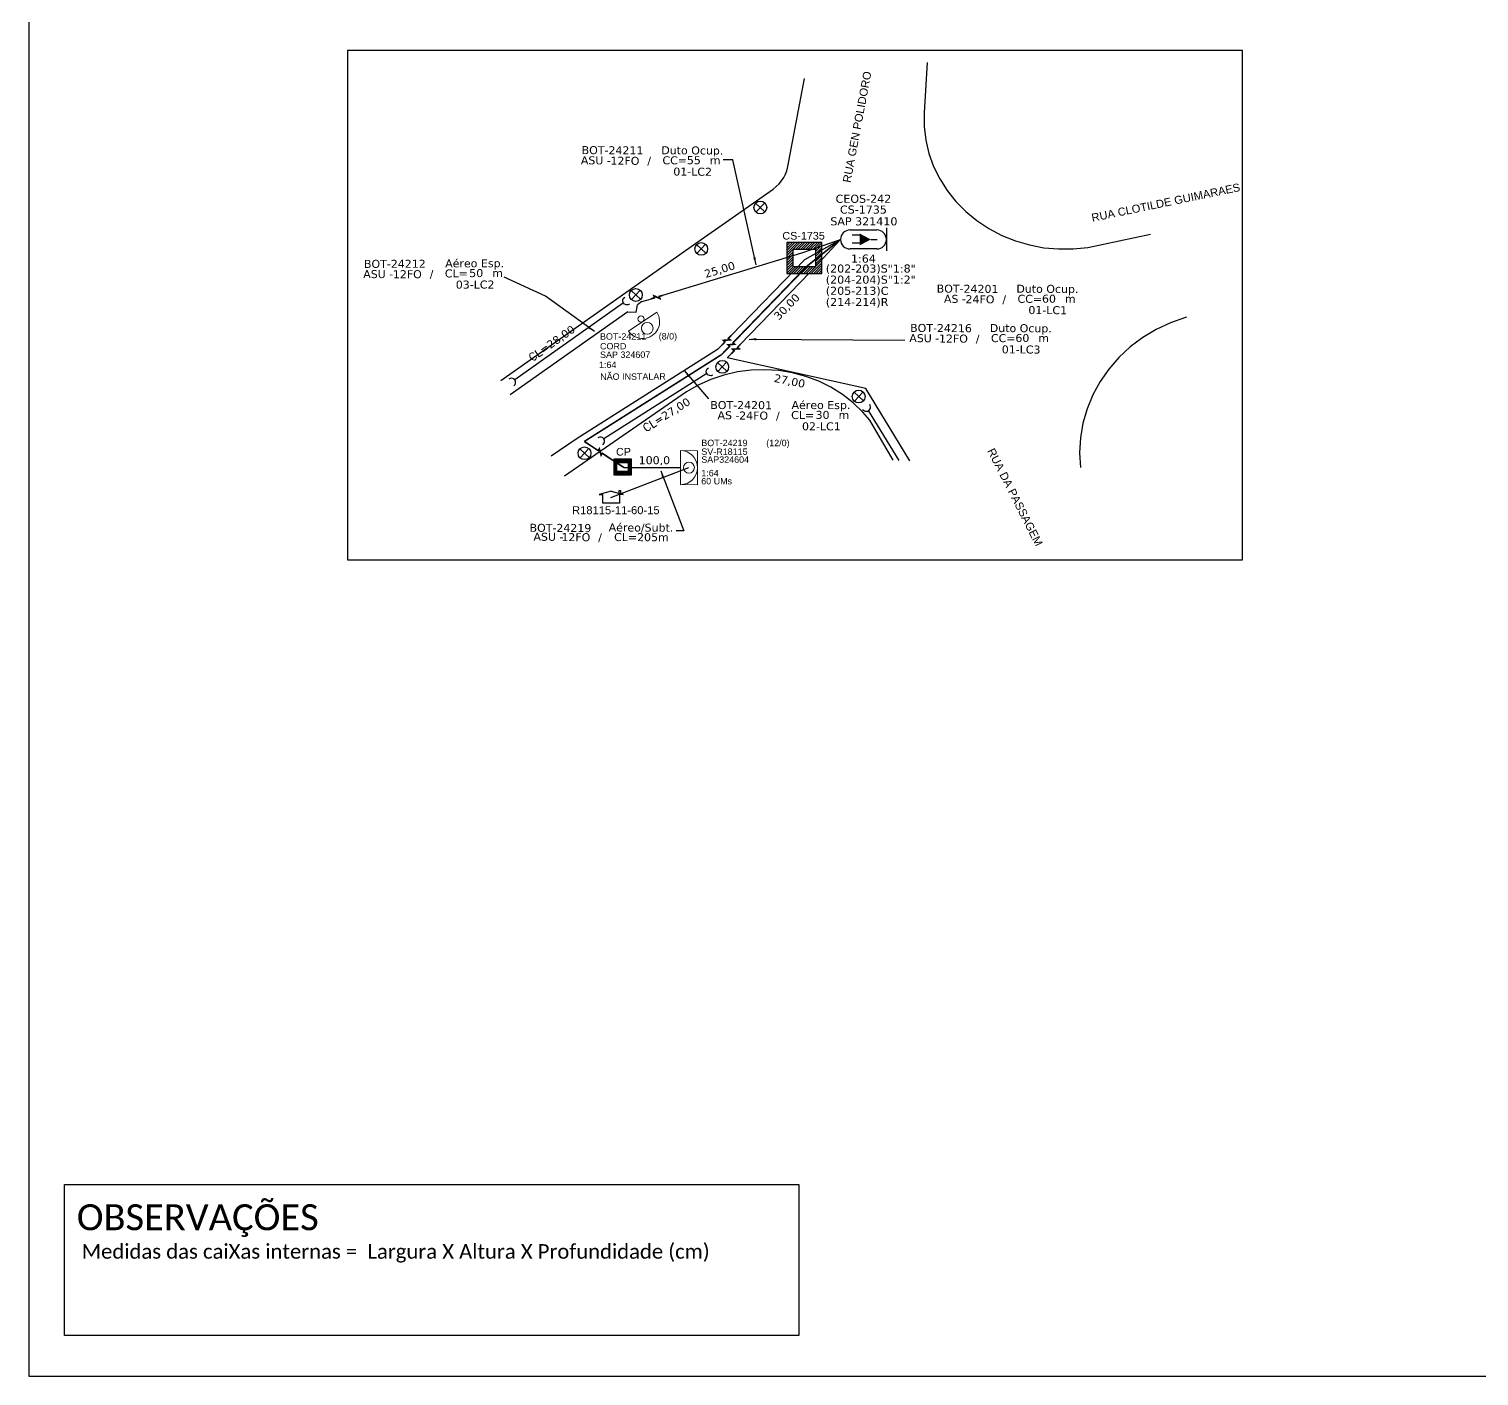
# Model space of a CAD drawing. Extents: x -89 to 749, y 705 to 1299.
# Drawn here: x -89.3 to 309.4, y 705 to 1075.5 of the extents above; entities that cross this region are included whole.
import ezdxf
from ezdxf.enums import TextEntityAlignment as Align

# ---------------------------------------------------------------- set-up
doc = ezdxf.new("R2010")
doc.units = 0
for name, color, linetype in [('10.1-Caixas Subterrâneas', 5, 'Continuous'), ('10.4-Postes', 1, 'Continuous'), ('20.4-CEOS', 1, 'Continuous'), ('CAP a instalar', 1, 'Continuous'), ('label_cabos', 7, 'Continuous'), ('Legenda', 1, 'Continuous'), ('QUADRA', 7, 'Continuous'), ('Subida Lateral', 5, 'Continuous'), ('surveys', 7, 'Continuous'), ('surveys legendas', 7, 'Continuous')]:
    doc.layers.add(name, color=color, linetype=linetype)
for name, color, linetype, lineweight in [("20.0-LEGENDA DOS CDO'S", 1, 'Continuous', 0), ('20.1-CDO_INTERIOR', 1, 'Continuous', 0), ('20.2-CDO_POSTE', 1, 'Continuous', 5), ('20.6-CORDOALHA_SUPORTE', 7, 'Continuous', 25), ('CORDOALHA_SUPORTE', 7, 'Continuous', 25), ('Segmento Logradouro Texto', 7, 'Continuous', 0)]:
    doc.layers.add(name, color=color, linetype=linetype, lineweight=lineweight)
doc.layers.add('DROP DE CLIENTE', color=140, linetype='Continuous', plot=False)
doc.layers.add('EXTRA', color=50, linetype='Continuous', plot=False)
doc.styles.add('ARIAL', font='arial.ttf')
doc.styles.add('DIGICADE', font='arial.ttf')
doc.styles.add('ROMANS', font='romans')
doc.styles.add('siredit', font='verdana.ttf')
doc.styles.add('WMF-Calibri0', font='calibri.ttf')
doc.linetypes.add('FENCELINE1', pattern='A,0.25,-0.1,[133,ltypeshp.shx,S=0.1,R=0,X=-0.1,Y=0],-0.1,1', length=1.45)
doc.dimstyles.new('CL', dxfattribs={"dimtxt": 1, "dimasz": 2, "dimexe": 0.18, "dimexo": 0.0625, "dimgap": 0.09, "dimtad": 0, "dimdec": 0, "dimrnd": 1, "dimzin": 0, "dimdsep": 46, "dimtxsty": 'siredit', "dimblk": 'NONE', "dimcen": 0, "dimse1": 1, "dimse2": 1, "dimsd1": 1, "dimsd2": 1, "dimclrt": 7, "dimadec": 0, "dimazin": 0, "dimtfac": 1, "dimtdec": 0, "dimtofl": 0, "dimtmove": 0, "dimatfit": 3, "dimfxl": 0, "dimtolj": 1, "dimtzin": 0, "dimarcsym": 0})

# ---------------------------------------------------------------- blocks, each defined once
blk = doc.blocks.new('SURVEY_SURVEY')
for p, q in [((0, 0.0000152), (-0.0000151, 0.0000108)), ((-0.0000151, 0.0000108), (-0.0000104, 0.0000108)), ((-0.0000103, 0), (-0.0000103, 0.0000108)), ((0.0000103, 0), (-0.0000103, 0)), ((0, 0.0000152), (0.0000151, 0.0000108)), ((0.0000101, 0.0000159), (0.0000117, 0.0000159)), ((0.0000101, 0.0000123), (0.0000101, 0.0000159)), ((0.0000151, 0.0000108), (0.0000103, 0.0000108)), ((0.0000103, 0.0000108), (0.0000103, 0)), ((0.0000117, 0.0000159), (0.0000117, 0.0000119))]:
    blk.add_line(p, q)
blk = doc.blocks.new('*X59')
at = {"color": 0, "linetype": 'Continuous'}
for p, q in [((-1.25, 0.34099), (-0.49099, 1.1)), ((-1.25, 0.517767), (-0.667767, 1.1)), ((-1.25, 0.694544), (-0.844544, 1.1)), ((-1.25, 0.87132), (-1.02132, 1.1)), ((-1.25, 1.048097), (-1.198097, 1.1)), ((-0.789214, 0.625), (-0.314214, 1.1)), ((-0.612437, 0.625), (-0.137437, 1.1)), ((-0.43566, 0.625), (0.03934, 1.1)), ((-0.258883, 0.625), (0.216117, 1.1)), ((-0.082107, 0.625), (0.392893, 1.1)), ((0.09467, 0.625), (0.56967, 1.1)), ((0.271447, 0.625), (0.746447, 1.1)), ((0.448223, 0.625), (0.923223, 1.1)), ((0.625, 0.625), (1.1, 1.1)), ((0.801777, 0.625), (1.25, 1.073223)), ((-1.25, 0.164214), (-0.8035, 0.610714)), ((-1.25, -0.012563), (-0.8035, 0.433937)), ((-1.25, -0.18934), (-0.8035, 0.25716)), ((-1.25, -0.366117), (-0.8035, 0.080383)), ((0.8035, 0.449947), (1.25, 0.896447)), ((0.8035, 0.27317), (1.25, 0.71967)), ((0.8035, 0.096393), (1.25, 0.542893)), ((0.8035, -0.080383), (1.25, 0.366117)), ((0.8035, -0.25716), (1.25, 0.18934)), ((0.8035, -0.433937), (1.25, 0.012563)), ((-1.25, -0.542893), (-0.8035, -0.096393)), ((-1.25, -0.71967), (-0.8035, -0.27317)), ((-1.25, -0.896447), (-0.8035, -0.449947)), ((-1.25, -1.073223), (-0.801777, -0.625)), ((-1.1, -1.1), (-0.625, -0.625)), ((-0.923223, -1.1), (-0.448223, -0.625)), ((-0.746447, -1.1), (-0.271447, -0.625)), ((-0.56967, -1.1), (-0.09467, -0.625)), ((-0.392893, -1.1), (0.082107, -0.625)), ((-0.216117, -1.1), (0.258883, -0.625)), ((-0.03934, -1.1), (0.43566, -0.625)), ((0.137437, -1.1), (0.612437, -0.625)), ((0.314214, -1.1), (0.789214, -0.625)), ((0.49099, -1.1), (1.25, -0.34099)), ((0.667767, -1.1), (1.25, -0.517767)), ((0.8035, -0.610714), (1.25, -0.164214)), ((0.844544, -1.1), (1.25, -0.694544)), ((1.02132, -1.1), (1.25, -0.87132)), ((1.198097, -1.1), (1.25, -1.048097))]:
    blk.add_line(p, q, dxfattribs=at)
blk = doc.blocks.new('MANHOLE_MQ')
at = {"color": 0, "linetype": 'Continuous'}
for p, q in [((0.00000623, 0.00000569), (-0.00000627, 0.00000569)), ((-0.00000627, 0.00000569), (-0.00000627, -0.00000531)), ((0.00000623, -0.00000531), (0.00000623, 0.00000569)), ((-0.00000404, 0.00000331), (0.00000399, 0.00000331)), ((-0.00000404, -0.00000294), (-0.00000404, 0.00000331)), ((0.00000399, 0.00000331), (0.00000399, -0.00000294)), ((0.00000399, -0.00000294), (-0.00000404, -0.00000294)), ((0.00000399, -0.00000294), (0.00000399, -0.00000294)), ((-0.00000627, -0.00000531), (0.00000623, -0.00000531))]:
    blk.add_line(p, q, dxfattribs=at)
at = {"color": 0, "linetype": 'Continuous', "xscale": 5e-06, "yscale": 5e-06, "zscale": 1e-05}
blk.add_blockref('*X59', (-0.00000002, 0.00000019), dxfattribs=at)
blk = doc.blocks.new('CDOE_CT_POSTE')
at = {"layer": "20.0-LEGENDA DOS CDO'S", "color": 0, "style": 'ARIAL'}
for tag, p in [('CDO_N', (0.12, 5.25)), ('CORDOALHA', (0.12, 4.02)), ('SAP', (0.12, 2.96)), ('1:XX', (0.14, 1.23)), ('UMS', (0.14, 0.22))]:
    blk.add_attdef(tag, p, '', height=0.68, rotation=0.118, dxfattribs=at)
blk.add_attdef('FIBRAS_UTILIZADAS', text='', height=0.68, rotation=0.118, dxfattribs=at).set_placement((7.83, 5.26), align=Align.CENTER)
blk = doc.blocks.new('CDOE_CT_POST_DESENHO')
at = {"color": 0}
blk.add_line((2.14, 0.39), (-2.11, 0.39), dxfattribs=at)
for centre, radius in [((0.01, 1.4), 0.733), ((0.01, 0), 0.393)]:
    blk.add_circle(centre, radius, dxfattribs=at)
blk.add_arc((0.01, 0.39), 2.12, 0, 180, dxfattribs=at)
blk = doc.blocks.new('LEGENDA DOS CABOS')
at = {"layer": 'EXTRA', "color": 0, "style": 'siredit'}
for tag, p in [('ID', (4.6, 0.97)), ('XX', (9.03, 0.97))]:
    blk.add_attdef(tag, text='', height=0.48, rotation=359.69, dxfattribs=at).set_placement(p, align=Align.MIDDLE_CENTER)
at = {"layer": 'Legenda', "color": 0, "style": 'siredit'}
for tag, p in [('TIPO_CABO', (1.31, 0)), ('CABO', (4.69, -0.05)), ('/', (6.81, -0.05)), ('METROS', (10.03, -0.05))]:
    blk.add_attdef(tag, text='', height=0.8, rotation=359.69, dxfattribs=at).set_placement(p, align=Align.MIDDLE_CENTER)
blk = doc.blocks.new('_None')
blk = doc.blocks.new('Inst CB DT OCUP CFOA-SM-ASU-120-S-12')
at = {"layer": 'label_cabos', "color": 0, "style": 'siredit'}
for tag, flags, p in [('ID_ATIVIDADE', 3, (1.31, 2.67)), ('FATOR', 1, (11.56, 2.55))]:
    blk.add_attdef(tag, text='', height=1, rotation=359.69, dxfattribs=dict(at, flags=flags)).set_placement(p, align=Align.MIDDLE_CENTER)
for tag, p in [('TIPO_CABO', (1.26, 0)), ('DESTINO_CABO', (3.13, 1.26)), ('CABO', (4.69, -0.05)), ('/', (7.71, -0.05)), ('LANCE', (10.91, 0)), ('TIPO_CABO', (13.11, 1.24)), ('UND', (15.96, 0)), ('FID', (13.15, -1.41))]:
    blk.add_attdef(tag, text='', height=1, rotation=359.69, dxfattribs=at).set_placement(p, align=Align.MIDDLE_CENTER)
blk.add_attdef('QTDE', (12.43, -0.47), '', height=1, rotation=359.69, dxfattribs=at)
blk = doc.blocks.new('Inst CORD ALUMINIO 4.8 MM 3F')
at = {"layer": '20.6-CORDOALHA_SUPORTE', "color": 0, "lineweight": 0, "style": 'ROMANS'}
blk.add_attdef('LANCE', text='', height=1, dxfattribs=at).set_placement((-0.54, -2.21), align=Align.RIGHT)
at = {"layer": '20.6-CORDOALHA_SUPORTE', "color": 0, "style": 'siredit'}
blk.add_attdef('QTDE', (-0.54, -2.21), '', height=1, rotation=359.69, dxfattribs=at)
at = {"layer": '20.6-CORDOALHA_SUPORTE', "color": 0, "lineweight": 0, "style": 'ROMANS'}
for tag, p, flags in [('FATOR', (-5.2, -4.44), 3), ('ID_ATIVIDADE', (-5.2, -6.67), 3), ('FID', (-5.2, -8.9), 1)]:
    blk.add_attdef(tag, p, '', height=1, dxfattribs=dict(at, flags=flags))
blk = doc.blocks.new('Inst CB ESP CFOA-SM-AS-80-TS-24')
at = {"layer": 'label_cabos', "color": 0, "style": 'siredit'}
for tag, flags, p in [('ID_ATIVIDADE', 3, (1.31, 2.67)), ('FATOR', 1, (11.56, 2.55))]:
    blk.add_attdef(tag, text='', height=1, rotation=359.69, dxfattribs=dict(at, flags=flags)).set_placement(p, align=Align.MIDDLE_CENTER)
for tag, p in [('TIPO_CABO', (1.76, 0)), ('DESTINO_CABO', (3.13, 1.26)), ('CABO', (4.69, -0.05)), ('/', (7.71, -0.05)), ('LANCE', (10.81, 0)), ('TIPO_CABO', (13.11, 1.24)), ('UND', (15.96, 0)), ('FID', (13.15, -1.41))]:
    blk.add_attdef(tag, text='', height=1, rotation=359.69, dxfattribs=at).set_placement(p, align=Align.MIDDLE_CENTER)
blk.add_attdef('QTDE', (12.43, -0.47), '', height=1, rotation=359.69, dxfattribs=at)
blk = doc.blocks.new('Inst CB DT OCUP CFOA-SM-AS-80-TS-24')
at = {"layer": 'label_cabos', "color": 0, "style": 'siredit'}
for tag, flags, p in [('ID_ATIVIDADE', 3, (1.31, 2.67)), ('FATOR', 1, (11.56, 2.55))]:
    blk.add_attdef(tag, text='', height=1, rotation=359.69, dxfattribs=dict(at, flags=flags)).set_placement(p, align=Align.MIDDLE_CENTER)
for tag, p in [('TIPO_CABO', (1.76, 0)), ('DESTINO_CABO', (3.13, 1.26)), ('CABO', (4.69, -0.05)), ('/', (7.71, -0.05)), ('LANCE', (10.91, 0)), ('TIPO_CABO', (13.11, 1.24)), ('UND', (15.96, 0)), ('FID', (13.15, -1.41))]:
    blk.add_attdef(tag, text='', height=1, rotation=359.69, dxfattribs=at).set_placement(p, align=Align.MIDDLE_CENTER)
blk.add_attdef('QTDE', (12.43, -0.47), '', height=1, rotation=359.69, dxfattribs=at)
blk = doc.blocks.new('Inst CB ESP CFOA-SM-ASU-120-S-12')
at = {"layer": 'label_cabos', "color": 0, "style": 'siredit'}
for tag, flags, p in [('ID_ATIVIDADE', 3, (1.31, 2.67)), ('FATOR', 1, (11.56, 2.55))]:
    blk.add_attdef(tag, text='', height=1, rotation=359.69, dxfattribs=dict(at, flags=flags)).set_placement(p, align=Align.MIDDLE_CENTER)
for tag, p in [('TIPO_CABO', (1.26, 0)), ('DESTINO_CABO', (3.13, 1.26)), ('CABO', (4.69, -0.05)), ('/', (7.71, -0.05)), ('LANCE', (10.81, 0)), ('TIPO_CABO', (13.11, 1.24)), ('UND', (15.96, 0)), ('FID', (13.15, -1.41))]:
    blk.add_attdef(tag, text='', height=1, rotation=359.69, dxfattribs=at).set_placement(p, align=Align.MIDDLE_CENTER)
blk.add_attdef('QTDE', (12.43, -0.47), '', height=1, rotation=359.69, dxfattribs=at)
blk = doc.blocks.new('*U93')
at = {"layer": '20.4-CEOS', "color": 7, "style": 'siredit'}
for tag, p in [('FIBRAS_SPLITTER', (0, 0)), ('FIBRAS_TOP_C', (0, -4.13)), ('RESERVA_FINAIS', (0, -5.46))]:
    blk.add_attdef(tag, p, '', height=1.01, dxfattribs=at)
for tag, p, flags in [('ID_ATIVIDADE', (0, -6.77), 3), ('FATOR', (0, -8.09), 1), ('QTDE', (0, -9.4), 1), ('FID', (0, -10.71), 1)]:
    blk.add_attdef(tag, p, '', height=1.01, dxfattribs=dict(at, flags=flags))
blk = doc.blocks.new('*U94')
at = {"layer": '20.4-CEOS', "color": 7, "style": 'siredit'}
blk.add_attdef('FIBRAS_SPLITTER', (0, 0), '', height=1.01, dxfattribs=at)
for tag, p, flags in [('ID_ATIVIDADE', (0, -1.48), 3), ('FATOR', (0, -2.79), 3), ('QTDE', (0, -4.11), 1), ('FID', (0, -5.42), 1)]:
    blk.add_attdef(tag, p, '', height=1.01, dxfattribs=dict(at, flags=flags))

msp = doc.modelspace()

# ---------------------------------------------------------------- linework, layer by layer
msp.add_lwpolyline([(-89.32, 705.02), (749.25, 705.02), (749.25, 1299.02), (-89.32, 1299.02), (-89.32, 705.02)])
msp.add_lwpolyline([(244.39, 1069.6), (-1.71, 1069.6), (-1.71, 929.54), (244.39, 929.54)], close=True)
at = {"color": 7}
msp.add_lwpolyline([(-79.6, 757.74), (122.39, 757.74), (122.39, 716.17), (-79.6, 716.17)], close=True, dxfattribs=at)
at = {"layer": '10.4-Postes', "color": 1}
for p, q in [((110.5, 1027.64), (113.07, 1025.23)), ((112.99, 1027.72), (110.58, 1025.15)), ((94.25, 1016.25), (96.83, 1013.84)), ((96.74, 1016.33), (94.34, 1013.76)), ((76.28, 1003.6), (78.85, 1001.19)), ((78.76, 1003.68), (76.36, 1001.11)), ((100.03, 983.82), (102.6, 981.41)), ((102.52, 983.9), (100.11, 981.33)), ((137.55, 975.64), (140.13, 973.24)), ((140.04, 975.73), (137.64, 973.16)), ((62.16, 960.05), (64.73, 957.64)), ((64.65, 960.13), (62.24, 957.56))]:
    msp.add_line(p, q, dxfattribs=at)
for centre in [(111.79, 1026.44), (95.54, 1015.05), (77.56, 1002.39), (101.32, 982.61), (138.84, 974.44), (63.44, 958.84)]:
    msp.add_circle(centre, 1.76, dxfattribs=at)
at = {"layer": '20.1-CDO_INTERIOR', "lineweight": 18}
msp.add_lwpolyline([(94.49, 950.2), (94.5, 959.55), (89.82, 959.56), (89.82, 950.21)], close=True, dxfattribs=at)
msp.add_circle((92.16, 954.88), 1.5, dxfattribs=at)
msp.add_arc((89.82, 954.88), 4.68, 269.9724, 89.9724, dxfattribs=at)
at = {"layer": '20.4-CEOS', "color": 5}
for p, q in [((136.46, 1020.27), (143.82, 1020.27)), ((143.82, 1015.03), (136.46, 1015.03))]:
    msp.add_line(p, q, dxfattribs=at)
for points in [[(146.44, 1020.81), (146.44, 1014.49)], [(139.27, 1018.79), (137.04, 1018.79)], [(142.17, 1017.65), (143.94, 1017.65)], [(139.27, 1016.61), (137.04, 1016.61)]]:
    msp.add_lwpolyline(points, dxfattribs=at)
msp.add_lwpolyline([(142.17, 1017.65, 0, 3.24, 0), (139.14, 1017.65, 3.24, 3.24, 0)], format="xyseb", dxfattribs=at)
for centre, start, end in [((136.46, 1017.65), 90, 270), ((143.82, 1017.65), 270, 90)]:
    msp.add_arc(centre, 2.62, start, end, dxfattribs=at)
at = {"layer": 'CAP a instalar', "color": 7, "linetype": 'FENCELINE1', "ltscale": 5}
for points in [[(84.99, 1002.29), (123.21, 1013.93), (133.84, 1017.65)], [(124, 1012.17), (133.84, 1017.65)], [(125.5, 1008.65), (133.84, 1017.65)], [(103.75, 991.22), (124, 1012.17)], [(106.29, 988.77), (125.5, 1008.65)], [(79.24, 1000.55), (81.63, 1001.27)], [(75.31, 997.76), (43.04, 974.92)], [(75.31, 997.76), (77.67, 997.62), (78, 999.66)], [(79.24, 1000.55), (78, 999.66)], [(100.03, 987.36), (61.44, 962.94)], [(100.03, 987.36), (101.31, 988.69)], [(102.7, 985.07), (103.84, 986.25)], [(152.94, 956.79), (140.78, 976.67), (102.7, 985.07)], [(61.44, 962.94), (54.31, 958.02)]]:
    msp.add_lwpolyline(points, dxfattribs=at)
at = {"layer": 'CAP a instalar', "color": 1, "linetype": 'FENCELINE1', "ltscale": 5, "const_width": 0.44}
for points in [[(124.75, 1010.41), (133.84, 1017.65)], [(105.02, 990), (124.75, 1010.41)], [(101.15, 985.99), (63.39, 962.09)], [(63.39, 962.09), (66.28, 960.18)], [(69.21, 958.24), (74.31, 954.88)], [(74.31, 954.88), (89.82, 954.88)]]:
    msp.add_lwpolyline(points, dxfattribs=at)
at = {"layer": 'CAP a instalar', "color": 8, "linetype": 'FENCELINE1', "ltscale": 5, "const_width": 0.44}
msp.add_lwpolyline([(101.15, 985.99), (102.58, 987.47)], dxfattribs=at)
at = {"layer": 'CORDOALHA_SUPORTE'}
for points in [[(75.78, 999.82, -1), (74.52, 1001.81)], [(98.68, 980.31, -1), (97.53, 982.36)], [(44.05, 977.37, 1), (42.6, 979.22)], [(139.93, 970.89, 1), (141.87, 972.21)], [(68.46, 961.18, 1), (67.1, 963.1)]]:
    msp.add_lwpolyline(points, format="xyb", dxfattribs=at)
for points in [[(74.15, 1000.18), (44.25, 979.02)], [(97.08, 980.76), (68.74, 962.82)], [(149.94, 956.88), (141.56, 970.58)]]:
    msp.add_lwpolyline(points, dxfattribs=at)
at = {"layer": 'DROP DE CLIENTE'}
msp.add_lwpolyline([(70.7, 946.68), (92.16, 954.88)], dxfattribs=at)
at = {"layer": 'QUADRA'}
for points in [[(157.67, 1066.29), (156.8, 1052.49), (156.82, 1048.74), (157.28, 1044.99), (158.15, 1041.32), (159.44, 1037.76), (161.11, 1034.34), (163.17, 1031.11), (165.57, 1028.08), (168.31, 1025.31), (171.37, 1022.82), (174.66, 1020.63), (178.21, 1018.77), (181.92, 1017.28), (185.79, 1016.15), (189.77, 1015.38), (193.81, 1015.03), (197.86, 1015.06), (201.89, 1015.48), (219.12, 1019.08)], [(157.67, 1066.29), (156.8, 1052.49), (156.82, 1048.74), (157.28, 1044.99), (158.15, 1041.32), (159.44, 1037.76), (161.11, 1034.34), (163.17, 1031.11), (165.57, 1028.08), (168.31, 1025.31), (171.37, 1022.82), (174.66, 1020.63), (178.21, 1018.77), (181.92, 1017.28), (185.79, 1016.15), (189.77, 1015.38), (193.81, 1015.03), (197.86, 1015.06), (201.89, 1015.48), (219.12, 1019.08)], [(40.42, 978.84), (93.72, 1016.38), (115.31, 1031.51), (116.16, 1032.18), (116.94, 1032.94), (117.64, 1033.77), (118.23, 1034.65), (118.71, 1035.59), (119.1, 1036.56), (119.39, 1037.72), (123.96, 1061.91)], [(40.42, 978.84), (93.72, 1016.38), (115.31, 1031.51), (116.16, 1032.18), (116.94, 1032.94), (117.64, 1033.77), (118.23, 1034.65), (118.71, 1035.59), (119.1, 1036.56), (119.39, 1037.72), (123.96, 1061.91)], [(229, 996.29), (228.71, 996.22), (224.58, 994.74), (220.64, 992.89), (216.94, 990.66), (213.5, 988.08), (210.38, 985.18), (207.61, 981.99), (205.22, 978.55), (203.2, 974.91), (201.63, 971.08), (200.5, 967.13), (199.82, 963.09), (199.6, 958.99), (199.82, 954.9)], [(148.36, 956.92), (141.88, 967.95), (139.94, 970.19), (137.29, 972.74), (134.36, 975.01), (131.2, 977), (127.84, 978.65), (124.3, 979.98), (120.62, 980.95), (116.88, 981.57), (113.06, 981.82), (109.24, 981.7), (105.47, 981.22), (101.75, 980.36), (98.16, 979.15), (94.73, 977.6), (91.49, 975.73), (57.96, 952.54)]]:
    msp.add_lwpolyline(points, dxfattribs=at)
at = {"layer": 'Subida Lateral', "color": 5, "const_width": 0.44}
for points in [[(81.63, 1001.27), (82.67, 1001.6), (82.49, 1002.17), (84.17, 1001.4), (83.96, 1001.98), (84.99, 1002.29)], [(101.31, 988.69), (102.07, 989.49), (101.63, 989.9), (103.47, 990.04), (103.01, 990.45), (103.75, 991.22)], [(102.58, 987.47), (103.33, 988.26), (102.9, 988.68), (104.73, 988.82), (104.27, 989.22), (105.02, 990)], [(103.84, 986.25), (104.6, 987.04), (104.16, 987.46), (106, 987.59), (105.54, 988), (106.29, 988.77)], [(66.28, 960.18), (67.2, 959.58), (67.53, 960.09), (68, 958.31), (68.32, 958.84), (69.21, 958.24)]]:
    msp.add_lwpolyline(points, dxfattribs=at)

# ---------------------------------------------------------------- block references
at = {"color": 0, "lineweight": 0, "xscale": 2.2, "yscale": 2.2, "zscale": 2.2}
for p, rotation, values in [((52.18, 992.12), 35.28689635824869, {'QTDE': '28,00', 'LANCE': 'CL='}), ((83.88, 972.59), 32.32806623551205, {'QTDE': '27,00', 'LANCE': 'CL='})]:
    msp.add_blockref('Inst CORD ALUMINIO 4.8 MM 3F', p, dxfattribs=dict(at, rotation=rotation)).add_auto_attribs(values)
at = {"layer": '10.1-Caixas Subterrâneas', "color": 30, "rotation": 180.0000000000633}
for p, xscale, yscale, zscale in [((123.88, 1012.72), 773885.881433003, 773885.881433003, 773885.881433003), ((73.91, 955.12), 386942.9407165015, 386942.9407165015, 386942.9407165015)]:
    msp.add_blockref('MANHOLE_MQ', p, dxfattribs=dict(at, xscale=xscale, yscale=yscale, zscale=zscale))
at = {"layer": "20.0-LEGENDA DOS CDO'S", "color": 252}
ref = msp.add_blockref('CDOE_CT_POSTE', (67.45, 978.55), dxfattribs=dict(at, xscale=2.2, yscale=2.2, zscale=2.2))
ref.add_attrib('CDO_N', 'BOT-24211', (67.71, 990.09), dxfattribs={"color": 0, "height": 1.76, "rotation": 0.118, "style": 'ARIAL'})
ref.add_attrib('CORDOALHA', 'CORD', (67.72, 987.4), dxfattribs={"color": 0, "height": 1.76, "rotation": 0.118, "style": 'ARIAL'})
ref.add_attrib('SAP', 'SAP 324607', (67.72, 985.06), dxfattribs={"color": 0, "height": 1.76, "rotation": 0.118, "style": 'ARIAL'})
ref.add_attrib('1:XX', '1:64', (67.42, 982.29), dxfattribs={"color": 0, "height": 1.76, "rotation": 0.118, "style": 'ARIAL'})
ref.add_attrib('UMS', 'NÃO INSTALAR', (67.76, 979.03), dxfattribs={"color": 0, "height": 1.76, "rotation": 0.118, "style": 'ARIAL'})
ref.add_attrib('FIBRAS_UTILIZADAS', '     (8/0)', dxfattribs={"color": 0, "height": 1.76, "rotation": 0.118, "style": 'ARIAL'}).set_placement((84.67, 990.13), align=Align.CENTER)
at = {"layer": '20.2-CDO_POSTE', "color": 8, "xscale": 2.2, "yscale": 2.2, "zscale": 2.2, "rotation": 213.9087294101873}
msp.add_blockref('CDOE_CT_POST_DESENHO', (78.98, 995.79), dxfattribs=at)
at = {"layer": '20.4-CEOS', "color": 0, "lineweight": 0}
ref = msp.add_blockref('*U93', (129.79, 1008.54), dxfattribs=dict(at, xscale=2.2, yscale=2.2, zscale=2.2))
ref.add_attrib('FIBRAS_SPLITTER', '(202-203)S"1:8"', (129.79, 1008.54), dxfattribs={"color": 7, "height": 2.2213, "style": 'siredit'})
ref.add_attrib('FIBRAS_TOP_C', '(205-213)C', (129.79, 1002.42), dxfattribs={"color": 7, "height": 2.221, "style": 'siredit'})
ref.add_attrib('RESERVA_FINAIS', '(214-214)R', (129.79, 999.33), dxfattribs={"color": 7, "height": 2.221, "style": 'siredit'})
at = {"layer": '20.4-CEOS', "color": 0, "lineweight": 0, "xscale": 2.2, "yscale": 2.2, "zscale": 2.2}
msp.add_blockref('*U94', (129.79, 1005.49), dxfattribs=at).add_auto_attribs({'FIBRAS_SPLITTER': '(204-204)S"1:2"'})
at = {"layer": 'label_cabos', "color": 2, "lineweight": 0}
ref = msp.add_blockref('Inst CB DT OCUP CFOA-SM-ASU-120-S-12', (64.25, 1039.42), dxfattribs=dict(at, xscale=2.2, yscale=2.2, zscale=2.2))
ref.add_attrib('DESTINO_CABO', 'BOT-24211', dxfattribs={"color": 0, "height": 2.2, "rotation": 359.69, "style": 'siredit'}).set_placement((71.14, 1042.19), align=Align.MIDDLE_CENTER)
ref.add_attrib('CABO', '12FO', dxfattribs={"color": 0, "height": 2.2, "rotation": 359.69, "style": 'siredit'}).set_placement((74.56, 1039.3), align=Align.MIDDLE_CENTER)
ref.add_attrib('TIPO_CABO', 'Duto Ocup.', dxfattribs={"color": 0, "height": 2.2, "rotation": 359.69, "style": 'siredit'}).set_placement((93.09, 1042.15), align=Align.MIDDLE_CENTER)
ref.add_attrib('/', '/', dxfattribs={"color": 0, "height": 2.2, "rotation": 359.69, "style": 'siredit'}).set_placement((81.22, 1039.3), align=Align.MIDDLE_CENTER)
ref.add_attrib('TIPO_CABO', 'ASU - ', dxfattribs={"color": 0, "height": 2.2, "rotation": 359.69, "style": 'siredit'}).set_placement((67.03, 1039.41), align=Align.MIDDLE_CENTER)
ref.add_attrib('FID', '01-LC2', dxfattribs={"color": 0, "height": 2.2, "rotation": 359.69, "style": 'siredit'}).set_placement((93.18, 1036.3), align=Align.MIDDLE_CENTER)
ref.add_attrib('LANCE', 'CC=', dxfattribs={"color": 0, "height": 2.2, "rotation": 359.69, "style": 'siredit'}).set_placement((88.25, 1039.42), align=Align.MIDDLE_CENTER)
ref.add_attrib('QTDE', '55', (91.6, 1038.37), dxfattribs={"color": 0, "height": 2.2, "rotation": 359.69, "style": 'siredit'})
ref.add_attrib('UND', 'm', dxfattribs={"color": 0, "height": 2.2, "rotation": 359.69, "style": 'siredit'}).set_placement((99.37, 1039.42), align=Align.MIDDLE_CENTER)
at = {"layer": 'label_cabos', "color": 2}
ref = msp.add_blockref('Inst CB ESP CFOA-SM-ASU-120-S-12', (4.41, 1008.12), dxfattribs=dict(at, xscale=2.2, yscale=2.2, zscale=2.2, rotation=0.4634636605450994))
ref.add_attrib('DESTINO_CABO', 'BOT-24212', dxfattribs={"color": 0, "height": 2.2, "rotation": 0.1535, "style": 'siredit'}).set_placement((11.28, 1010.95), align=Align.MIDDLE_CENTER)
ref.add_attrib('TIPO_CABO', 'Aéreo Esp.', dxfattribs={"color": 0, "height": 2.2, "rotation": 0.1535, "style": 'siredit'}).set_placement((33.22, 1011.09), align=Align.MIDDLE_CENTER)
ref.add_attrib('CABO', '12FO', dxfattribs={"color": 0, "height": 2.2, "rotation": 0.1535, "style": 'siredit'}).set_placement((14.72, 1008.09), align=Align.MIDDLE_CENTER)
ref.add_attrib('/', '/', dxfattribs={"color": 0, "height": 2.2, "rotation": 0.1535, "style": 'siredit'}).set_placement((21.38, 1008.14), align=Align.MIDDLE_CENTER)
ref.add_attrib('TIPO_CABO', 'ASU - ', dxfattribs={"color": 0, "height": 2.2, "rotation": 0.1535, "style": 'siredit'}).set_placement((7.19, 1008.13), align=Align.MIDDLE_CENTER)
ref.add_attrib('FID', '03-LC2', dxfattribs={"color": 0, "height": 2.2, "rotation": 0.1535, "style": 'siredit'}).set_placement((33.36, 1005.24), align=Align.MIDDLE_CENTER)
ref.add_attrib('LANCE', 'CL=', dxfattribs={"color": 0, "height": 2.2, "rotation": 0.1535, "style": 'siredit'}).set_placement((28.19, 1008.32), align=Align.MIDDLE_CENTER)
ref.add_attrib('QTDE', '50', (31.76, 1007.3), dxfattribs={"color": 0, "height": 2.2, "rotation": 0.1535, "style": 'siredit'})
ref.add_attrib('UND', 'm', dxfattribs={"color": 0, "height": 2.2, "rotation": 0.1535, "style": 'siredit'}).set_placement((39.53, 1008.41), align=Align.MIDDLE_CENTER)
at = {"layer": 'label_cabos', "color": 2, "lineweight": 0}
ref = msp.add_blockref('Inst CB DT OCUP CFOA-SM-AS-80-TS-24', (161.89, 1001.32), dxfattribs=dict(at, xscale=2.2, yscale=2.2, zscale=2.2))
ref.add_attrib('DESTINO_CABO', 'BOT-24201', dxfattribs={"color": 0, "height": 2.2, "rotation": 359.69, "style": 'siredit'}).set_placement((168.78, 1004.09), align=Align.MIDDLE_CENTER)
ref.add_attrib('CABO', '24FO', dxfattribs={"color": 0, "height": 2.2, "rotation": 359.69, "style": 'siredit'}).set_placement((172.2, 1001.2), align=Align.MIDDLE_CENTER)
ref.add_attrib('TIPO_CABO', 'Duto Ocup.', dxfattribs={"color": 0, "height": 2.2, "rotation": 359.69, "style": 'siredit'}).set_placement((190.73, 1004.06), align=Align.MIDDLE_CENTER)
ref.add_attrib('/', '/', dxfattribs={"color": 0, "height": 2.2, "rotation": 359.69, "style": 'siredit'}).set_placement((178.86, 1001.2), align=Align.MIDDLE_CENTER)
ref.add_attrib('TIPO_CABO', 'AS - ', dxfattribs={"color": 0, "height": 2.2, "rotation": 359.69, "style": 'siredit'}).set_placement((165.77, 1001.31), align=Align.MIDDLE_CENTER)
ref.add_attrib('FID', '01-LC1', dxfattribs={"color": 0, "height": 2.2, "rotation": 359.69, "style": 'siredit'}).set_placement((190.82, 998.21), align=Align.MIDDLE_CENTER)
ref.add_attrib('LANCE', 'CC=', dxfattribs={"color": 0, "height": 2.2, "rotation": 359.69, "style": 'siredit'}).set_placement((185.89, 1001.32), align=Align.MIDDLE_CENTER)
ref.add_attrib('QTDE', '60', (189.24, 1000.27), dxfattribs={"color": 0, "height": 2.2, "rotation": 359.69, "style": 'siredit'})
ref.add_attrib('UND', 'm', dxfattribs={"color": 0, "height": 2.2, "rotation": 359.69, "style": 'siredit'}).set_placement((197.01, 1001.32), align=Align.MIDDLE_CENTER)
ref = msp.add_blockref('Inst CB DT OCUP CFOA-SM-ASU-120-S-12', (154.58, 990.5), dxfattribs=dict(at, xscale=2.2, yscale=2.2, zscale=2.2))
ref.add_attrib('DESTINO_CABO', 'BOT-24216', dxfattribs={"color": 0, "height": 2.2, "rotation": 359.69, "style": 'siredit'}).set_placement((161.47, 993.28), align=Align.MIDDLE_CENTER)
ref.add_attrib('CABO', '12FO', dxfattribs={"color": 0, "height": 2.2, "rotation": 359.69, "style": 'siredit'}).set_placement((164.89, 990.39), align=Align.MIDDLE_CENTER)
ref.add_attrib('TIPO_CABO', 'Duto Ocup.', dxfattribs={"color": 0, "height": 2.2, "rotation": 359.69, "style": 'siredit'}).set_placement((183.41, 993.24), align=Align.MIDDLE_CENTER)
ref.add_attrib('/', '/', dxfattribs={"color": 0, "height": 2.2, "rotation": 359.69, "style": 'siredit'}).set_placement((171.55, 990.39), align=Align.MIDDLE_CENTER)
ref.add_attrib('TIPO_CABO', 'ASU - ', dxfattribs={"color": 0, "height": 2.2, "rotation": 359.69, "style": 'siredit'}).set_placement((157.35, 990.49), align=Align.MIDDLE_CENTER)
ref.add_attrib('FID', '01-LC3', dxfattribs={"color": 0, "height": 2.2, "rotation": 359.69, "style": 'siredit'}).set_placement((183.5, 987.39), align=Align.MIDDLE_CENTER)
ref.add_attrib('LANCE', 'CC=', dxfattribs={"color": 0, "height": 2.2, "rotation": 359.69, "style": 'siredit'}).set_placement((178.58, 990.51), align=Align.MIDDLE_CENTER)
ref.add_attrib('QTDE', '60', (181.92, 989.46), dxfattribs={"color": 0, "height": 2.2, "rotation": 359.69, "style": 'siredit'})
ref.add_attrib('UND', 'm', dxfattribs={"color": 0, "height": 2.2, "rotation": 359.69, "style": 'siredit'}).set_placement((189.7, 990.51), align=Align.MIDDLE_CENTER)
at = {"layer": 'label_cabos', "color": 2}
ref = msp.add_blockref('Inst CB ESP CFOA-SM-AS-80-TS-24', (99.64, 969.3), dxfattribs=dict(at, xscale=2.2, yscale=2.2, zscale=2.2, rotation=0.1315642785740554))
ref.add_attrib('DESTINO_CABO', 'BOT-24201', dxfattribs={"color": 0, "height": 2.2, "rotation": 359.8216, "style": 'siredit'}).set_placement((106.52, 972.09), align=Align.MIDDLE_CENTER)
ref.add_attrib('TIPO_CABO', 'Aéreo Esp.', dxfattribs={"color": 0, "height": 2.2, "rotation": 359.8216, "style": 'siredit'}).set_placement((128.47, 972.1), align=Align.MIDDLE_CENTER)
ref.add_attrib('CABO', '24FO', dxfattribs={"color": 0, "height": 2.2, "rotation": 359.8216, "style": 'siredit'}).set_placement((109.95, 969.21), align=Align.MIDDLE_CENTER)
ref.add_attrib('/', '/', dxfattribs={"color": 0, "height": 2.2, "rotation": 359.8216, "style": 'siredit'}).set_placement((116.61, 969.22), align=Align.MIDDLE_CENTER)
ref.add_attrib('TIPO_CABO', 'AS - ', dxfattribs={"color": 0, "height": 2.2, "rotation": 359.8216, "style": 'siredit'}).set_placement((103.51, 969.29), align=Align.MIDDLE_CENTER)
ref.add_attrib('FID', '02-LC1', dxfattribs={"color": 0, "height": 2.2, "rotation": 359.8216, "style": 'siredit'}).set_placement((128.57, 966.25), align=Align.MIDDLE_CENTER)
ref.add_attrib('LANCE', 'CL=', dxfattribs={"color": 0, "height": 2.2, "rotation": 359.8216, "style": 'siredit'}).set_placement((123.42, 969.35), align=Align.MIDDLE_CENTER)
ref.add_attrib('QTDE', '30', (126.98, 968.31), dxfattribs={"color": 0, "height": 2.2, "rotation": 359.8216, "style": 'siredit'})
ref.add_attrib('UND', 'm', dxfattribs={"color": 0, "height": 2.2, "rotation": 359.8216, "style": 'siredit'}).set_placement((134.76, 969.38), align=Align.MIDDLE_CENTER)
at = {"layer": 'label_cabos', "color": 2, "lineweight": 0}
ref = msp.add_blockref('LEGENDA DOS CABOS', (47.5, 934.72), dxfattribs=dict(at, xscale=2.2, yscale=2.2, zscale=2.2))
ref.add_attrib('ID', 'BOT-24219', dxfattribs={"color": 0, "height": 2.2, "rotation": 359.69, "style": 'siredit'}).set_placement((56.82, 938.3), align=Align.MIDDLE_CENTER)
ref.add_attrib('CABO', '12FO', dxfattribs={"color": 0, "height": 2.2, "rotation": 359.69, "style": 'siredit'}).set_placement((61.06, 935.76), align=Align.MIDDLE_CENTER)
ref.add_attrib('METROS', 'CL=205m', dxfattribs={"color": 0, "height": 2.2, "rotation": 359.69, "style": 'siredit'}).set_placement((79.09, 935.76), align=Align.MIDDLE_CENTER)
ref.add_attrib('XX', 'Aéreo/Subt.', dxfattribs={"color": 0, "height": 2.2, "rotation": 359.69, "style": 'siredit'}).set_placement((78.97, 938.4), align=Align.MIDDLE_CENTER)
ref.add_attrib('/', '/', dxfattribs={"color": 0, "height": 2.2, "rotation": 359.69, "style": 'siredit'}).set_placement((67.72, 935.76), align=Align.MIDDLE_CENTER)
ref.add_attrib('TIPO_CABO', 'ASU -', dxfattribs={"color": 0, "height": 2.2, "rotation": 359.69, "style": 'siredit'}).set_placement((53.52, 935.87), align=Align.MIDDLE_CENTER)
at = {"layer": 'surveys', "color": 255, "xscale": 220000, "yscale": 220000, "zscale": 220000}
msp.add_blockref('SURVEY_SURVEY', (70.77, 945.09), dxfattribs=at)

# ---------------------------------------------------------------- texts
at = {"color": 7, "style": 'WMF-Calibri0'}
msp.add_text('OBSERVAÇÕES', height=7.1308, dxfattribs=at).set_placement((-76.18, 745.13))
at = {"color": 7, "insert": (-74.83, 741.29), "char_height": 4, "width": 658.8434, "attachment_point": 1, "style": 'WMF-Calibri0'}
msp.add_mtext('Medidas das caiXas internas =  Largura X Altura X Profundidade (cm)', dxfattribs=at)
at = {"layer": '10.1-Caixas Subterrâneas', "color": 30, "style": 'ARIAL'}
for s, p in [('CS-1735', (117.86, 1017.61)), ('CP', (72.1, 958.2))]:
    msp.add_text(s, height=2.112, dxfattribs=at).set_placement(p)
at = {"layer": "20.0-LEGENDA DOS CDO'S", "color": 1, "style": 'ARIAL'}
for s, p in [('BOT-24219', (95.56, 960.8)), ('SAP324604', (95.56, 956.23)), ('SV-R18115', (95.57, 958.4)), ('1:64', (95.55, 952.51)), ('60 UMs', (95.54, 950.28))]:
    msp.add_text(s, height=1.76, rotation=359.9724, dxfattribs=at).set_placement(p)
msp.add_text('            (12/0)', height=1.76, rotation=359.9724, dxfattribs=at).set_placement((112.53, 960.79), align=Align.CENTER)
at = {"layer": '20.4-CEOS', "color": 5, "style": 'siredit'}
for s, p in [('CEOS-242', (140.14, 1029.96)), ('CS-1735', (140.14, 1026.98)), ('SAP 321410', (140.26, 1023.75))]:
    msp.add_text(s, height=2.221, dxfattribs=at).set_placement(p, align=Align.TOP_CENTER)
at = {"layer": '20.4-CEOS', "color": 7, "style": 'siredit'}
msp.add_text('1:64', height=2.221, dxfattribs=at).set_placement((140.14, 1013.5), align=Align.TOP_CENTER)
at = {"layer": 'label_cabos', "color": 3, "style": 'siredit'}
for s, rotation, p in [('25,00', 16.9317, (96.8, 1007.03)), ('30,00', 45.976, (116.84, 995.29)), ('27,00', 348.5388, (115.4, 978.51))]:
    msp.add_text(s, height=2.2, rotation=rotation, dxfattribs=at).set_placement(p)
msp.add_text('100,0', height=2.2, dxfattribs=at).set_placement((78.34, 955.83))
at = {"layer": 'Segmento Logradouro Texto', "linetype": 'Continuous', "char_height": 2.2, "attachment_point": 1, "style": 'DIGICADE'}
for s, insert, width, rotation in [('\\fArial|b0|i0|c0|p34;\\W1.0000000000;\\T1.0000000000;\\o\\lRUA GEN POLIDORO', (134.43, 1033.54), 31.6929, 79.2989), ('\\fArial|b0|i0|c0|p34;\\W1.0000000000;\\T1.0000000000;\\o\\lRUA CLOTILDE GUIMARAES', (202.67, 1024.65), 42.2817, 11.7951), ('RUA DA PASSAGEM', (176.11, 960.52), 30.3288, 296.9109)]:
    msp.add_mtext(s, dxfattribs=dict(at, insert=insert, width=width, rotation=rotation))
at = {"layer": 'surveys legendas', "color": 0, "style": 'ARIAL'}
msp.add_text('R18115-11-60-15', height=2.2, dxfattribs=at).set_placement((60.01, 942.08))

# ---------------------------------------------------------------- leaders
at = {"layer": 'label_cabos', "color": 2, "lineweight": 0}
for points in [[(110.61, 1010.7), (104.23, 1039.57), (101.53, 1039.57)], [(66.2, 992.29), (52.68, 1002.01), (41.36, 1007.3)], [(108.68, 990.21), (151.5, 989.98)], [(90.87, 981.57), (97.52, 973.83)], [(84.4, 953.99), (90.79, 937.48), (88.68, 937.52)]]:
    msp.add_leader(points, dimstyle='CL', dxfattribs=at)

doc.saveas('drawing.dxf')
